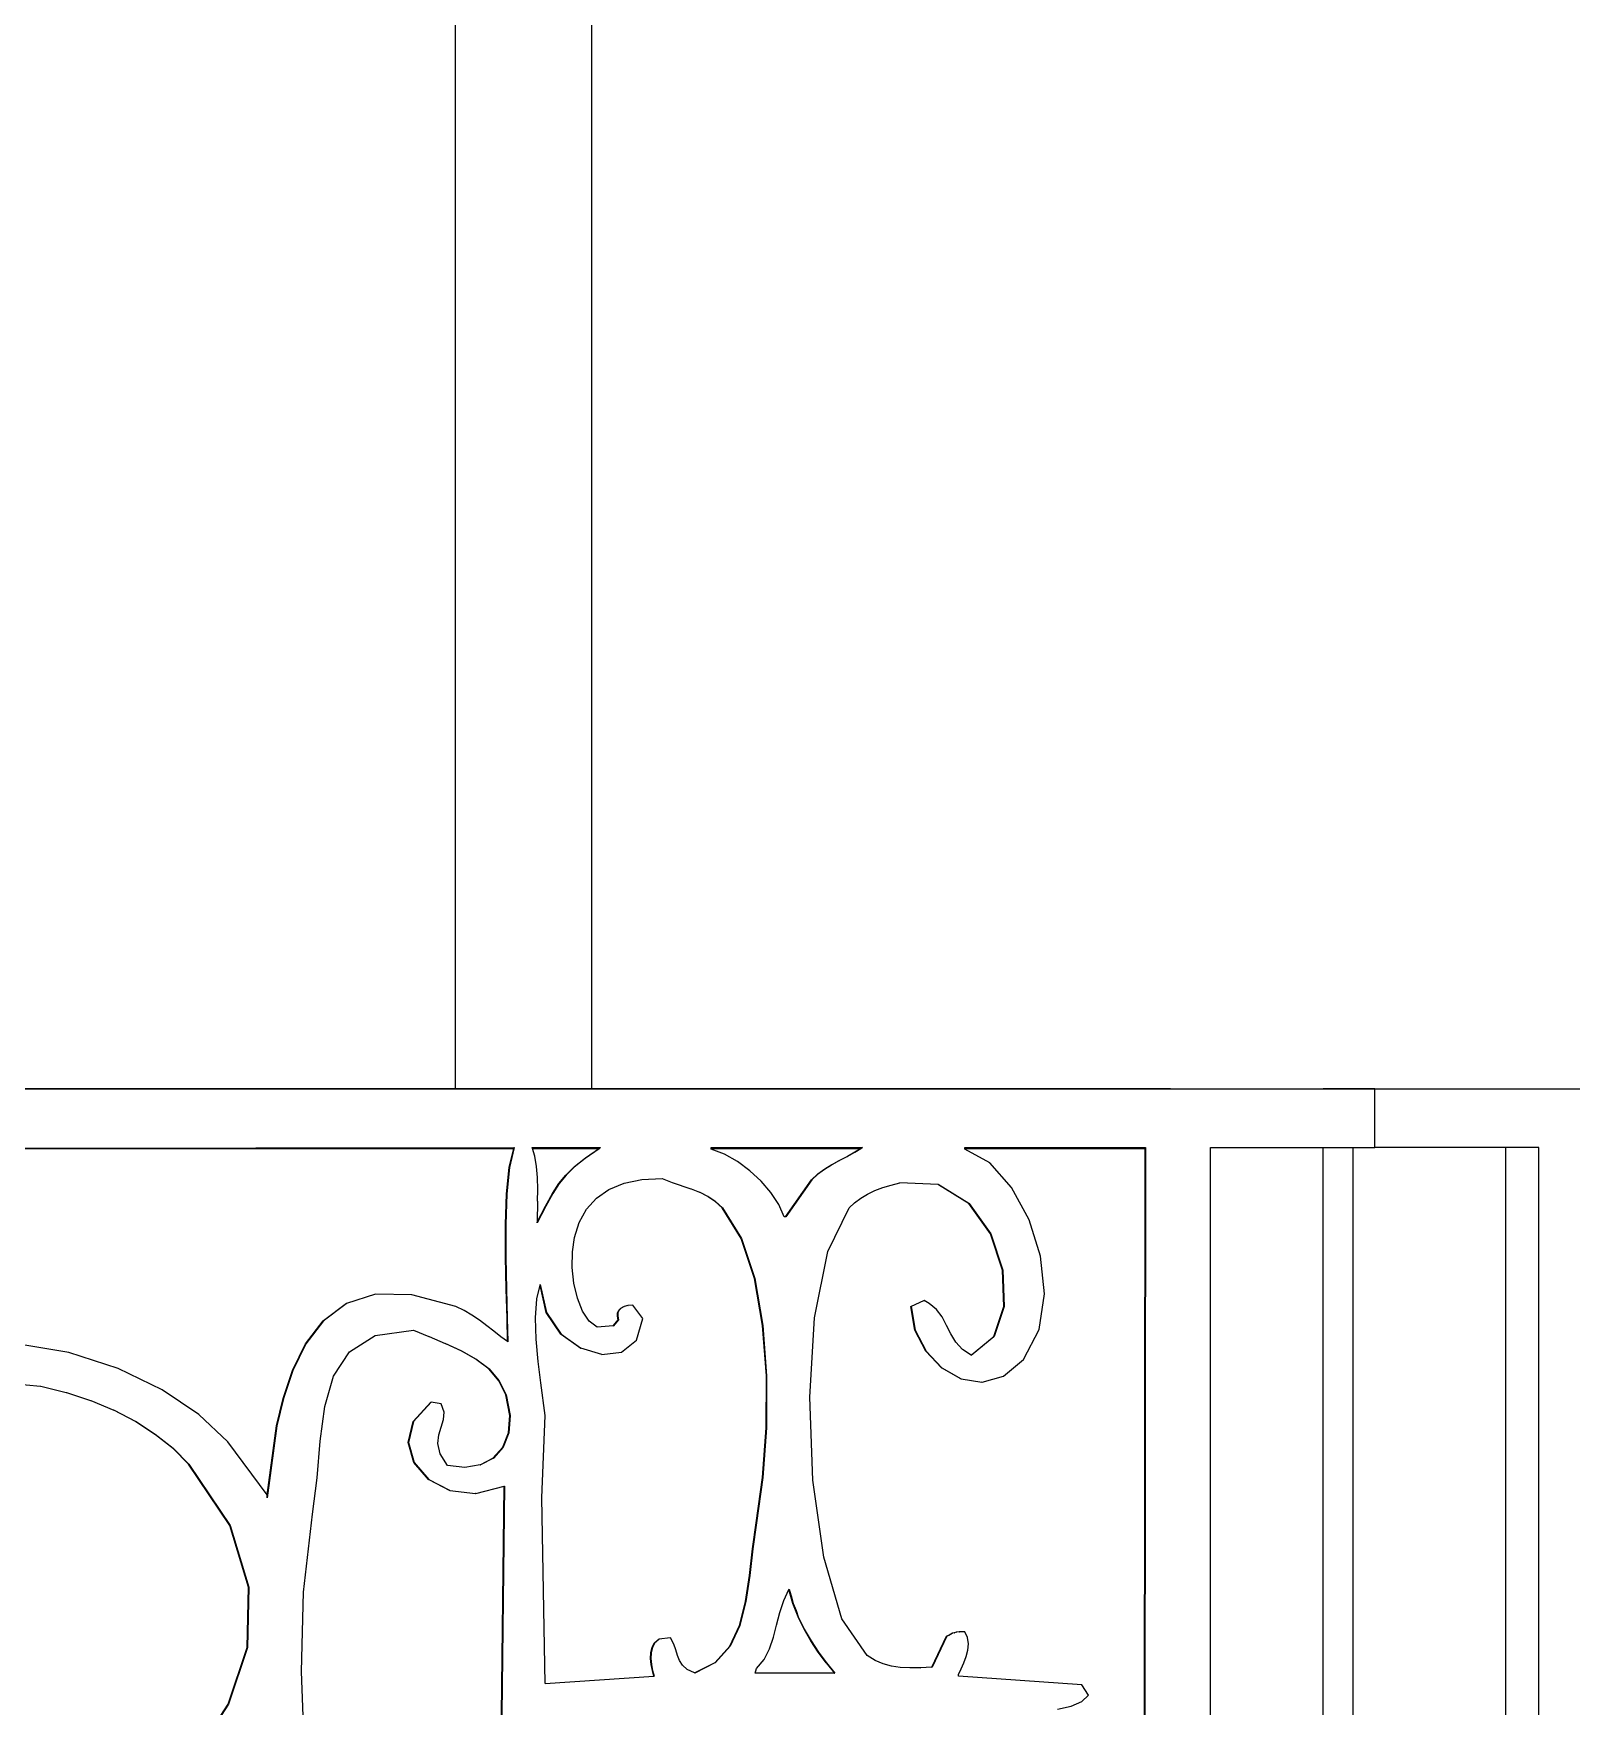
# Model space of a CAD drawing. Header units: inches. Extents: x 1397 to 20304, y -27267 to -746.
# Drawn here: x 3041.59 to 3064.18, y -9092.24 to -9067.66 of the extents above; entities that cross this region are included whole.
import ezdxf

# ---------------------------------------------------------------- set-up
doc = ezdxf.new("R2010")
doc.units = ezdxf.units.IN
doc.header["$LTSCALE"] = 17
doc.header["$MEASUREMENT"] = 0
doc.layers.add('OUTLINE', color=1, linetype='Continuous', lineweight=25)

# ---------------------------------------------------------------- blocks, each defined once
blk = doc.blocks.new('kk')
for p, q in [((-1759, -2491.1), (-1656.537, -2491.1)), ((-1691.267, -2491.1), (-1717.483, -2491.1)), ((-1691.267, -2491.1), (-1689.022, -2491.1)), ((-1688.59, -2491.1), (-1689.022, -2491.1)), ((-1688.266, -2491.1), (-1688.59, -2491.1)), ((-1688.266, -2491.965), (-1688.266, -2491.1)), ((-1688.266, -2491.1), (-1686.344, -2491.1)), ((-1686.344, -2491.1), (-1660.129, -2491.1)), ((-1710.393, -2491.976), (-1700.907, -2491.965)), ((-1710.393, -2491.976), (-1700.91, -2491.976)), ((-1700.978, -2492.256), (-1700.91, -2491.976)), ((-1700.903, -2491.965), (-1700.974, -2492.256)), ((-1700.91, -2491.976), (-1700.907, -2491.965)), ((-1700.907, -2491.965), (-1700.903, -2491.965)), ((-1700.64, -2491.965), (-1699.641, -2491.965)), ((-1700.637, -2491.976), (-1700.64, -2491.965)), ((-1700.637, -2491.976), (-1699.657, -2491.976)), ((-1700.599, -2492.091), (-1700.637, -2491.976)), ((-1699.859, -2492.121), (-1699.657, -2491.976)), ((-1699.652, -2491.976), (-1699.855, -2492.121)), ((-1699.657, -2491.976), (-1699.641, -2491.965)), ((-1699.657, -2491.976), (-1699.652, -2491.976)), ((-1699.637, -2491.965), (-1699.652, -2491.976)), ((-1699.641, -2491.965), (-1699.637, -2491.965)), ((-1698.012, -2491.965), (-1695.795, -2491.965)), ((-1698.012, -2491.976), (-1698.012, -2491.965)), ((-1698.012, -2491.976), (-1695.813, -2491.976)), ((-1698.012, -2491.986), (-1698.012, -2491.976)), ((-1695.903, -2492.033), (-1695.813, -2491.976)), ((-1695.808, -2491.976), (-1695.899, -2492.033)), ((-1695.813, -2491.976), (-1695.795, -2491.965)), ((-1695.813, -2491.976), (-1695.808, -2491.976)), ((-1695.791, -2491.965), (-1695.808, -2491.976)), ((-1695.795, -2491.965), (-1695.791, -2491.965)), ((-1694.286, -2491.965), (-1691.639, -2491.965)), ((-1694.286, -2491.976), (-1694.286, -2491.965)), ((-1694.286, -2491.976), (-1691.639, -2491.976)), ((-1694.286, -2491.986), (-1694.286, -2491.976)), ((-1691.652, -2506.258), (-1691.639, -2491.976)), ((-1691.634, -2491.976), (-1691.647, -2506.258)), ((-1691.639, -2491.976), (-1691.639, -2491.965)), ((-1691.639, -2491.965), (-1691.634, -2491.965)), ((-1691.639, -2491.976), (-1691.634, -2491.976)), ((-1691.634, -2491.965), (-1691.634, -2491.976)), ((-1690.679, -2522.061), (-1690.679, -2491.965)), ((-1690.679, -2491.965), (-1689.022, -2491.965)), ((-1689.022, -2522.061), (-1689.022, -2491.965)), ((-1689.022, -2491.965), (-1688.59, -2491.965)), ((-1688.59, -2491.965), (-1688.59, -2522.061)), ((-1688.59, -2491.965), (-1688.266, -2491.965)), ((-1686.344, -2491.965), (-1688.266, -2491.965)), ((-1686.344, -2491.965), (-1686.344, -2519.705)), ((-1685.854, -2491.965), (-1686.344, -2491.965)), ((-1685.854, -2519.705), (-1685.854, -2491.965)), ((-1700.574, -2492.241), (-1700.599, -2492.091)), ((-1700.022, -2492.25), (-1699.859, -2492.121)), ((-1699.855, -2492.121), (-1700.018, -2492.25)), ((-1699.859, -2492.121), (-1699.855, -2492.121)), ((-1697.817, -2492.062), (-1698.012, -2491.986)), ((-1697.626, -2492.17), (-1697.817, -2492.062)), ((-1697.444, -2492.304), (-1697.626, -2492.17)), ((-1696.349, -2492.282), (-1696.242, -2492.216)), ((-1696.237, -2492.216), (-1696.344, -2492.282)), ((-1696.242, -2492.216), (-1696.13, -2492.155)), ((-1696.242, -2492.216), (-1696.237, -2492.216)), ((-1696.125, -2492.155), (-1696.237, -2492.216)), ((-1696.13, -2492.155), (-1696.016, -2492.095)), ((-1696.13, -2492.155), (-1696.125, -2492.155)), ((-1696.011, -2492.095), (-1696.125, -2492.155)), ((-1696.016, -2492.095), (-1695.903, -2492.033)), ((-1696.016, -2492.095), (-1696.011, -2492.095)), ((-1695.899, -2492.033), (-1696.011, -2492.095)), ((-1695.903, -2492.033), (-1695.899, -2492.033)), ((-1693.921, -2492.189), (-1694.286, -2491.986)), ((-1693.599, -2492.551), (-1693.921, -2492.189)), ((-1701.018, -2492.644), (-1700.978, -2492.256)), ((-1700.974, -2492.256), (-1701.013, -2492.644)), ((-1700.978, -2492.256), (-1700.974, -2492.256)), ((-1700.561, -2492.406), (-1700.574, -2492.241)), ((-1700.558, -2492.58), (-1700.561, -2492.406)), ((-1700.248, -2492.493), (-1700.146, -2492.369)), ((-1700.142, -2492.369), (-1700.243, -2492.493)), ((-1700.146, -2492.369), (-1700.022, -2492.25)), ((-1700.146, -2492.369), (-1700.142, -2492.369)), ((-1700.018, -2492.25), (-1700.142, -2492.369)), ((-1700.022, -2492.25), (-1700.018, -2492.25)), ((-1699.29, -2492.488), (-1699.029, -2492.433)), ((-1699.029, -2492.433), (-1698.729, -2492.419)), ((-1698.729, -2492.419), (-1698.586, -2492.476)), ((-1697.279, -2492.459), (-1697.444, -2492.304)), ((-1697.135, -2492.627), (-1697.279, -2492.459)), ((-1696.918, -2492.981), (-1696.536, -2492.441)), ((-1696.531, -2492.441), (-1696.914, -2492.981)), ((-1696.536, -2492.441), (-1696.448, -2492.355)), ((-1696.536, -2492.441), (-1696.531, -2492.441)), ((-1696.444, -2492.355), (-1696.531, -2492.441)), ((-1696.448, -2492.355), (-1696.349, -2492.282)), ((-1696.448, -2492.355), (-1696.444, -2492.355)), ((-1696.344, -2492.282), (-1696.444, -2492.355)), ((-1696.349, -2492.282), (-1696.344, -2492.282)), ((-1701.033, -2493.095), (-1701.018, -2492.644)), ((-1701.013, -2492.644), (-1701.028, -2493.095)), ((-1701.018, -2492.644), (-1701.013, -2492.644)), ((-1700.56, -2492.753), (-1700.558, -2492.58)), ((-1700.445, -2492.826), (-1700.342, -2492.641)), ((-1700.337, -2492.641), (-1700.441, -2492.826)), ((-1700.342, -2492.641), (-1700.248, -2492.493)), ((-1700.342, -2492.641), (-1700.337, -2492.641)), ((-1700.243, -2492.493), (-1700.337, -2492.641)), ((-1700.248, -2492.493), (-1700.243, -2492.493)), ((-1699.842, -2492.871), (-1699.696, -2492.709)), ((-1699.696, -2492.709), (-1699.512, -2492.58)), ((-1699.512, -2492.58), (-1699.29, -2492.488)), ((-1698.586, -2492.476), (-1698.582, -2492.476)), ((-1698.582, -2492.476), (-1698.309, -2492.571)), ((-1698.309, -2492.571), (-1698.304, -2492.571)), ((-1698.304, -2492.571), (-1698.18, -2492.622)), ((-1698.18, -2492.622), (-1698.176, -2492.622)), ((-1698.061, -2492.681), (-1698.18, -2492.622)), ((-1698.176, -2492.622), (-1698.056, -2492.681)), ((-1697.95, -2492.756), (-1698.061, -2492.681)), ((-1698.061, -2492.681), (-1698.056, -2492.681)), ((-1698.056, -2492.681), (-1697.946, -2492.756)), ((-1697.019, -2492.803), (-1697.135, -2492.627)), ((-1695.904, -2492.776), (-1695.815, -2492.708)), ((-1695.815, -2492.708), (-1695.716, -2492.649)), ((-1695.716, -2492.649), (-1695.607, -2492.597)), ((-1695.607, -2492.597), (-1695.491, -2492.552)), ((-1695.491, -2492.552), (-1695.369, -2492.515)), ((-1695.369, -2492.515), (-1695.241, -2492.484)), ((-1694.679, -2492.507), (-1695.241, -2492.484)), ((-1694.679, -2492.507), (-1694.674, -2492.507)), ((-1694.228, -2492.785), (-1694.679, -2492.507)), ((-1694.674, -2492.507), (-1694.224, -2492.785)), ((-1693.342, -2493.024), (-1693.599, -2492.551)), ((-1700.56, -2492.753), (-1700.568, -2493.058)), ((-1700.441, -2492.826), (-1700.568, -2493.068)), ((-1700.568, -2493.058), (-1700.445, -2492.826)), ((-1700.445, -2492.826), (-1700.441, -2492.826)), ((-1699.949, -2493.063), (-1699.842, -2492.871)), ((-1697.95, -2492.756), (-1697.946, -2492.756)), ((-1697.85, -2492.851), (-1697.95, -2492.756)), ((-1697.946, -2492.756), (-1697.845, -2492.851)), ((-1697.571, -2493.301), (-1697.85, -2492.851)), ((-1697.85, -2492.851), (-1697.845, -2492.851)), ((-1697.845, -2492.851), (-1697.567, -2493.301)), ((-1696.937, -2492.981), (-1697.019, -2492.803)), ((-1696.3, -2493.491), (-1695.982, -2492.851)), ((-1695.982, -2492.851), (-1695.904, -2492.776)), ((-1694.228, -2492.785), (-1694.224, -2492.785)), ((-1693.908, -2493.234), (-1694.228, -2492.785)), ((-1694.224, -2492.785), (-1693.904, -2493.234)), ((-1701.033, -2493.095), (-1701.028, -2493.095)), ((-1701.032, -2493.573), (-1701.033, -2493.095)), ((-1701.028, -2493.095), (-1701.027, -2493.573)), ((-1700.568, -2493.068), (-1700.568, -2493.058)), ((-1700.019, -2493.284), (-1699.949, -2493.063)), ((-1696.918, -2492.981), (-1696.937, -2492.981)), ((-1696.914, -2492.981), (-1696.918, -2492.981)), ((-1693.174, -2493.561), (-1693.342, -2493.024)), ((-1700.048, -2493.497), (-1700.019, -2493.284)), ((-1697.571, -2493.301), (-1697.567, -2493.301)), ((-1697.376, -2493.89), (-1697.571, -2493.301)), ((-1697.567, -2493.301), (-1697.371, -2493.89)), ((-1693.908, -2493.234), (-1693.904, -2493.234)), ((-1693.732, -2493.766), (-1693.908, -2493.234)), ((-1693.904, -2493.234), (-1693.727, -2493.766)), ((-1701.021, -2494.043), (-1701.032, -2493.573)), ((-1701.032, -2493.573), (-1701.027, -2493.573)), ((-1701.027, -2493.573), (-1701.017, -2494.043)), ((-1700.05, -2493.727), (-1700.048, -2493.497)), ((-1696.492, -2494.464), (-1696.3, -2493.491)), ((-1693.116, -2494.115), (-1693.174, -2493.561)), ((-1700.026, -2493.958), (-1700.05, -2493.727)), ((-1697.376, -2493.89), (-1697.371, -2493.89)), ((-1697.255, -2494.576), (-1697.376, -2493.89)), ((-1697.371, -2493.89), (-1697.251, -2494.576)), ((-1693.712, -2494.297), (-1693.732, -2493.766)), ((-1693.732, -2493.766), (-1693.727, -2493.766)), ((-1693.727, -2493.766), (-1693.707, -2494.297)), ((-1702.943, -2494.118), (-1703.366, -2494.256)), ((-1702.943, -2494.118), (-1702.939, -2494.118)), ((-1702.408, -2494.127), (-1702.939, -2494.118)), ((-1701.763, -2494.3), (-1702.408, -2494.127)), ((-1701.021, -2494.043), (-1701.017, -2494.043)), ((-1701.009, -2494.47), (-1701.021, -2494.043)), ((-1701.017, -2494.043), (-1701.005, -2494.47)), ((-1700.59, -2494.465), (-1700.573, -2494.188)), ((-1700.573, -2494.188), (-1700.523, -2493.985)), ((-1700.523, -2493.985), (-1700.521, -2493.976)), ((-1700.433, -2494.387), (-1700.523, -2493.985)), ((-1700.521, -2493.976), (-1700.429, -2494.387)), ((-1699.976, -2494.176), (-1700.026, -2493.958)), ((-1699.901, -2494.366), (-1699.976, -2494.176)), ((-1693.193, -2494.636), (-1693.116, -2494.115)), ((-1703.708, -2494.51), (-1703.371, -2494.256)), ((-1703.366, -2494.256), (-1703.704, -2494.51)), ((-1703.371, -2494.256), (-1703.366, -2494.256)), ((-1701.639, -2494.358), (-1701.763, -2494.3)), ((-1701.524, -2494.426), (-1701.639, -2494.358)), ((-1701.414, -2494.502), (-1701.524, -2494.426)), ((-1700.433, -2494.387), (-1700.429, -2494.387)), ((-1700.219, -2494.704), (-1700.433, -2494.387)), ((-1700.429, -2494.387), (-1700.214, -2494.704)), ((-1699.804, -2494.514), (-1699.901, -2494.366)), ((-1699.388, -2494.44), (-1699.385, -2494.393)), ((-1699.385, -2494.393), (-1699.368, -2494.353)), ((-1699.385, -2494.393), (-1699.38, -2494.393)), ((-1699.38, -2494.393), (-1699.383, -2494.44)), ((-1699.364, -2494.353), (-1699.38, -2494.393)), ((-1699.368, -2494.353), (-1699.339, -2494.322)), ((-1699.368, -2494.353), (-1699.364, -2494.353)), ((-1699.334, -2494.322), (-1699.364, -2494.353)), ((-1699.339, -2494.322), (-1699.295, -2494.299)), ((-1699.339, -2494.322), (-1699.334, -2494.322)), ((-1699.29, -2494.299), (-1699.334, -2494.322)), ((-1699.295, -2494.299), (-1699.29, -2494.299)), ((-1699.237, -2494.285), (-1699.29, -2494.299)), ((-1699.237, -2494.285), (-1699.232, -2494.285)), ((-1699.164, -2494.278), (-1699.232, -2494.285)), ((-1699.164, -2494.278), (-1699.159, -2494.278)), ((-1699.016, -2494.473), (-1699.159, -2494.278)), ((-1695.079, -2494.3), (-1694.888, -2494.213)), ((-1695.079, -2494.3), (-1695.074, -2494.3)), ((-1695.018, -2494.647), (-1695.079, -2494.3)), ((-1694.883, -2494.213), (-1695.074, -2494.3)), ((-1695.074, -2494.3), (-1695.014, -2494.647)), ((-1694.888, -2494.213), (-1694.883, -2494.213)), ((-1694.811, -2494.257), (-1694.883, -2494.213)), ((-1694.701, -2494.344), (-1694.811, -2494.257)), ((-1694.619, -2494.453), (-1694.701, -2494.344)), ((-1693.862, -2494.742), (-1693.712, -2494.297)), ((-1693.707, -2494.297), (-1693.857, -2494.742)), ((-1693.712, -2494.297), (-1693.707, -2494.297)), ((-1703.967, -2494.847), (-1703.708, -2494.51)), ((-1703.704, -2494.51), (-1703.962, -2494.847)), ((-1703.708, -2494.51), (-1703.704, -2494.51)), ((-1702.945, -2494.727), (-1702.384, -2494.646)), ((-1702.384, -2494.646), (-1702.156, -2494.742)), ((-1701.308, -2494.581), (-1701.414, -2494.502)), ((-1701.205, -2494.663), (-1701.308, -2494.581)), ((-1701.102, -2494.743), (-1701.205, -2494.663)), ((-1701.009, -2494.47), (-1701.005, -2494.47)), ((-1701.003, -2494.815), (-1701.009, -2494.47)), ((-1701.005, -2494.47), (-1700.998, -2494.819)), ((-1700.58, -2494.779), (-1700.59, -2494.465)), ((-1699.686, -2494.602), (-1699.804, -2494.514)), ((-1699.685, -2494.603), (-1699.686, -2494.602)), ((-1699.45, -2494.581), (-1699.685, -2494.603)), ((-1699.45, -2494.581), (-1699.379, -2494.495)), ((-1699.45, -2494.581), (-1699.446, -2494.581)), ((-1699.374, -2494.495), (-1699.446, -2494.581)), ((-1699.379, -2494.495), (-1699.388, -2494.44)), ((-1699.388, -2494.44), (-1699.383, -2494.44)), ((-1699.383, -2494.44), (-1699.374, -2494.495)), ((-1699.379, -2494.495), (-1699.374, -2494.495)), ((-1699.11, -2494.796), (-1699.016, -2494.473)), ((-1697.255, -2494.576), (-1697.251, -2494.576)), ((-1697.2, -2495.32), (-1697.255, -2494.576)), ((-1697.251, -2494.576), (-1697.196, -2495.32)), ((-1696.563, -2495.631), (-1696.492, -2494.464)), ((-1695.018, -2494.647), (-1695.014, -2494.647)), ((-1694.86, -2494.956), (-1695.018, -2494.647)), ((-1695.014, -2494.647), (-1694.855, -2494.956)), ((-1694.553, -2494.576), (-1694.619, -2494.453)), ((-1694.49, -2494.702), (-1694.553, -2494.576)), ((-1693.426, -2495.078), (-1693.193, -2494.636)), ((-1707.445, -2494.976), (-1708.238, -2494.841)), ((-1704.159, -2495.238), (-1703.967, -2494.847)), ((-1703.962, -2494.847), (-1704.155, -2495.238)), ((-1703.967, -2494.847), (-1703.962, -2494.847)), ((-1703.322, -2494.963), (-1702.945, -2494.727)), ((-1702.156, -2494.742), (-1702.152, -2494.742)), ((-1702.152, -2494.742), (-1701.918, -2494.841)), ((-1701.918, -2494.841), (-1701.913, -2494.841)), ((-1701.684, -2494.949), (-1701.918, -2494.841)), ((-1701.913, -2494.841), (-1701.679, -2494.949)), ((-1701.003, -2494.815), (-1701.102, -2494.743)), ((-1700.998, -2494.819), (-1701.003, -2494.815)), ((-1700.552, -2495.106), (-1700.58, -2494.779)), ((-1700.219, -2494.704), (-1700.214, -2494.704)), ((-1699.931, -2494.913), (-1700.219, -2494.704)), ((-1700.214, -2494.704), (-1699.927, -2494.913)), ((-1699.931, -2494.913), (-1699.927, -2494.913)), ((-1699.619, -2495.006), (-1699.927, -2494.913)), ((-1699.326, -2494.97), (-1699.11, -2494.796)), ((-1694.417, -2494.823), (-1694.49, -2494.702)), ((-1694.322, -2494.93), (-1694.417, -2494.823)), ((-1694.193, -2495.012), (-1693.862, -2494.742)), ((-1693.857, -2494.742), (-1694.19, -2495.013)), ((-1693.862, -2494.742), (-1693.857, -2494.742)), ((-1706.719, -2495.21), (-1707.445, -2494.976)), ((-1703.555, -2495.321), (-1703.322, -2494.963)), ((-1701.684, -2494.949), (-1701.679, -2494.949)), ((-1701.467, -2495.072), (-1701.684, -2494.949)), ((-1701.679, -2494.949), (-1701.462, -2495.072)), ((-1701.467, -2495.072), (-1701.462, -2495.072)), ((-1701.277, -2495.217), (-1701.467, -2495.072)), ((-1701.462, -2495.072), (-1701.273, -2495.217)), ((-1700.514, -2495.419), (-1700.552, -2495.106)), ((-1699.616, -2495.005), (-1699.619, -2495.006)), ((-1699.616, -2495.005), (-1699.615, -2495.006)), ((-1699.615, -2495.006), (-1699.326, -2494.97)), ((-1694.86, -2494.956), (-1694.855, -2494.956)), ((-1694.627, -2495.201), (-1694.86, -2494.956)), ((-1694.855, -2494.956), (-1694.623, -2495.201)), ((-1694.193, -2495.012), (-1694.322, -2494.93)), ((-1694.19, -2495.013), (-1694.193, -2495.012)), ((-1693.718, -2495.323), (-1693.426, -2495.078)), ((-1708.834, -2495.381), (-1707.859, -2495.467)), ((-1706.076, -2495.521), (-1706.719, -2495.21)), ((-1704.298, -2495.65), (-1704.159, -2495.238)), ((-1704.155, -2495.238), (-1704.293, -2495.65)), ((-1704.159, -2495.238), (-1704.155, -2495.238)), ((-1703.685, -2495.77), (-1703.555, -2495.321)), ((-1701.277, -2495.217), (-1701.273, -2495.217)), ((-1701.127, -2495.39), (-1701.277, -2495.217)), ((-1701.273, -2495.217), (-1701.122, -2495.39)), ((-1701.127, -2495.39), (-1701.122, -2495.39)), ((-1701.027, -2495.597), (-1701.127, -2495.39)), ((-1701.122, -2495.39), (-1701.022, -2495.597)), ((-1700.449, -2495.9), (-1700.514, -2495.419)), ((-1697.203, -2496.079), (-1697.2, -2495.32)), ((-1697.2, -2495.32), (-1697.196, -2495.32)), ((-1697.196, -2495.32), (-1697.198, -2496.079)), ((-1694.627, -2495.201), (-1694.623, -2495.201)), ((-1694.344, -2495.36), (-1694.627, -2495.201)), ((-1694.623, -2495.201), (-1694.34, -2495.36)), ((-1694.344, -2495.36), (-1694.34, -2495.36)), ((-1694.34, -2495.36), (-1694.035, -2495.409)), ((-1694.033, -2495.408), (-1694.035, -2495.409)), ((-1694.033, -2495.408), (-1694.03, -2495.409)), ((-1694.03, -2495.409), (-1693.718, -2495.323)), ((-1707.859, -2495.467), (-1707.854, -2495.467)), ((-1707.854, -2495.467), (-1707.485, -2495.561)), ((-1707.485, -2495.561), (-1707.48, -2495.561)), ((-1707.48, -2495.561), (-1707.126, -2495.68)), ((-1705.534, -2495.888), (-1706.076, -2495.521)), ((-1704.395, -2496.051), (-1704.298, -2495.65)), ((-1704.293, -2495.65), (-1704.39, -2496.051)), ((-1704.298, -2495.65), (-1704.293, -2495.65)), ((-1701.027, -2495.597), (-1701.022, -2495.597)), ((-1700.968, -2495.898), (-1701.027, -2495.597)), ((-1701.022, -2495.597), (-1700.964, -2495.898)), ((-1696.517, -2496.85), (-1696.563, -2495.631)), ((-1707.126, -2495.68), (-1707.121, -2495.68)), ((-1707.121, -2495.68), (-1706.785, -2495.823)), ((-1706.785, -2495.823), (-1706.78, -2495.823)), ((-1706.466, -2495.989), (-1706.785, -2495.823)), ((-1706.78, -2495.823), (-1706.462, -2495.989)), ((-1705.107, -2496.289), (-1705.534, -2495.888)), ((-1703.752, -2496.279), (-1703.685, -2495.77)), ((-1702.387, -2495.989), (-1702.126, -2495.705)), ((-1702.121, -2495.705), (-1702.382, -2495.989)), ((-1702.126, -2495.705), (-1702.121, -2495.705)), ((-1701.978, -2495.727), (-1702.121, -2495.705)), ((-1701.934, -2495.849), (-1701.978, -2495.727)), ((-1701.941, -2495.961), (-1701.934, -2495.849)), ((-1700.987, -2496.156), (-1700.968, -2495.898)), ((-1700.964, -2495.898), (-1700.982, -2496.156)), ((-1700.968, -2495.898), (-1700.964, -2495.898)), ((-1700.497, -2497.111), (-1700.449, -2495.9)), ((-1706.466, -2495.989), (-1706.462, -2495.989)), ((-1706.174, -2496.177), (-1706.466, -2495.989)), ((-1706.462, -2495.989), (-1706.17, -2496.177)), ((-1704.39, -2496.051), (-1704.534, -2497.111)), ((-1704.534, -2497.067), (-1704.395, -2496.051)), ((-1704.395, -2496.051), (-1704.39, -2496.051)), ((-1702.46, -2496.296), (-1702.387, -2495.989)), ((-1702.382, -2495.989), (-1702.456, -2496.296)), ((-1702.387, -2495.989), (-1702.382, -2495.989)), ((-1702.012, -2496.186), (-1701.976, -2496.071)), ((-1701.976, -2496.071), (-1701.941, -2495.961)), ((-1697.255, -2496.812), (-1697.203, -2496.079)), ((-1697.198, -2496.079), (-1697.251, -2496.812)), ((-1697.203, -2496.079), (-1697.198, -2496.079)), ((-1706.174, -2496.177), (-1706.17, -2496.177)), ((-1705.912, -2496.385), (-1706.174, -2496.177)), ((-1706.17, -2496.177), (-1705.908, -2496.385)), ((-1705.912, -2496.385), (-1705.908, -2496.385)), ((-1705.685, -2496.613), (-1705.912, -2496.385)), ((-1705.908, -2496.385), (-1705.68, -2496.613)), ((-1704.534, -2497.067), (-1705.107, -2496.289)), ((-1703.799, -2496.816), (-1703.752, -2496.279)), ((-1702.46, -2496.296), (-1702.456, -2496.296)), ((-1702.376, -2496.591), (-1702.46, -2496.296)), ((-1702.456, -2496.296), (-1702.371, -2496.591)), ((-1702.025, -2496.314), (-1702.012, -2496.186)), ((-1701.99, -2496.461), (-1702.025, -2496.314)), ((-1701.215, -2496.525), (-1701.072, -2496.367)), ((-1701.068, -2496.367), (-1701.21, -2496.525)), ((-1701.072, -2496.367), (-1700.987, -2496.156)), ((-1701.072, -2496.367), (-1701.068, -2496.367)), ((-1700.982, -2496.156), (-1701.068, -2496.367)), ((-1700.987, -2496.156), (-1700.982, -2496.156)), ((-1705.685, -2496.613), (-1705.68, -2496.613)), ((-1705.078, -2497.516), (-1705.685, -2496.613)), ((-1705.68, -2496.613), (-1705.074, -2497.516)), ((-1702.376, -2496.591), (-1702.371, -2496.591)), ((-1702.163, -2496.838), (-1702.376, -2496.591)), ((-1702.371, -2496.591), (-1702.158, -2496.838)), ((-1701.882, -2496.635), (-1701.99, -2496.461)), ((-1701.627, -2496.665), (-1701.882, -2496.635)), ((-1701.405, -2496.626), (-1701.627, -2496.665)), ((-1701.405, -2496.626), (-1701.215, -2496.525)), ((-1701.405, -2496.626), (-1701.4, -2496.626)), ((-1701.21, -2496.525), (-1701.4, -2496.626)), ((-1701.215, -2496.525), (-1701.21, -2496.525)), ((-1703.865, -2497.349), (-1703.799, -2496.816)), ((-1702.163, -2496.838), (-1702.158, -2496.838)), ((-1701.851, -2497.001), (-1702.163, -2496.838)), ((-1702.158, -2496.838), (-1701.847, -2497.001)), ((-1697.348, -2497.478), (-1697.255, -2496.812)), ((-1697.251, -2496.812), (-1697.344, -2497.478)), ((-1697.255, -2496.812), (-1697.251, -2496.812)), ((-1696.358, -2497.982), (-1696.517, -2496.85)), ((-1704.534, -2497.111), (-1704.534, -2497.067)), ((-1701.851, -2497.001), (-1701.847, -2497.001)), ((-1701.847, -2497.001), (-1701.471, -2497.047)), ((-1701.469, -2497.046), (-1701.471, -2497.047)), ((-1701.469, -2497.046), (-1701.466, -2497.047)), ((-1701.466, -2497.047), (-1701.051, -2496.939)), ((-1701.146, -2505.539), (-1701.051, -2496.939)), ((-1701.046, -2496.938), (-1701.142, -2505.543)), ((-1701.051, -2496.939), (-1701.046, -2496.938)), ((-1700.449, -2499.835), (-1700.497, -2497.111)), ((-1703.998, -2498.494), (-1703.865, -2497.349)), ((-1705.078, -2497.516), (-1705.074, -2497.516)), ((-1704.804, -2498.422), (-1705.078, -2497.516)), ((-1705.074, -2497.516), (-1704.8, -2498.422)), ((-1697.403, -2497.86), (-1697.348, -2497.478)), ((-1697.344, -2497.478), (-1697.399, -2497.86)), ((-1697.348, -2497.478), (-1697.344, -2497.478)), ((-1697.449, -2498.251), (-1697.403, -2497.86)), ((-1697.399, -2497.86), (-1697.445, -2498.251)), ((-1697.403, -2497.86), (-1697.399, -2497.86)), ((-1696.091, -2498.886), (-1696.358, -2497.982)), ((-1697.507, -2498.631), (-1697.449, -2498.251)), ((-1697.445, -2498.251), (-1697.502, -2498.631)), ((-1697.449, -2498.251), (-1697.445, -2498.251)), ((-1704.826, -2499.306), (-1704.804, -2498.422)), ((-1704.8, -2498.422), (-1704.821, -2499.306)), ((-1704.804, -2498.422), (-1704.8, -2498.422)), ((-1704.028, -2499.663), (-1703.998, -2498.494)), ((-1696.945, -2498.619), (-1696.869, -2498.457)), ((-1696.869, -2498.457), (-1696.866, -2498.451)), ((-1696.81, -2498.662), (-1696.869, -2498.457)), ((-1696.869, -2498.457), (-1696.838, -2498.549)), ((-1696.866, -2498.451), (-1696.838, -2498.549)), ((-1696.838, -2498.549), (-1696.806, -2498.662)), ((-1697.596, -2498.984), (-1697.507, -2498.631)), ((-1697.502, -2498.631), (-1697.591, -2498.984)), ((-1697.507, -2498.631), (-1697.502, -2498.631)), ((-1697.05, -2498.978), (-1697.003, -2498.796)), ((-1697.003, -2498.796), (-1696.945, -2498.619)), ((-1696.81, -2498.662), (-1696.806, -2498.662)), ((-1696.735, -2498.858), (-1696.81, -2498.662)), ((-1696.806, -2498.662), (-1696.765, -2498.767)), ((-1696.765, -2498.767), (-1696.735, -2498.858)), ((-1696.765, -2498.767), (-1696.731, -2498.858)), ((-1696.735, -2498.858), (-1696.731, -2498.858)), ((-1696.647, -2499.041), (-1696.735, -2498.858)), ((-1696.731, -2498.858), (-1696.643, -2499.041)), ((-1697.737, -2499.289), (-1697.596, -2498.984)), ((-1697.591, -2498.984), (-1697.732, -2499.289)), ((-1697.596, -2498.984), (-1697.591, -2498.984)), ((-1697.097, -2499.156), (-1697.05, -2498.978)), ((-1696.548, -2499.212), (-1696.647, -2499.041)), ((-1696.647, -2499.041), (-1696.643, -2499.041)), ((-1696.643, -2499.041), (-1696.544, -2499.212)), ((-1695.719, -2499.424), (-1696.091, -2498.886)), ((-1694.497, -2499.111), (-1694.471, -2499.1)), ((-1694.467, -2499.1), (-1694.492, -2499.111)), ((-1694.471, -2499.1), (-1694.467, -2499.1)), ((-1694.444, -2499.091), (-1694.467, -2499.1)), ((-1694.444, -2499.091), (-1694.439, -2499.091)), ((-1694.411, -2499.084), (-1694.439, -2499.091)), ((-1694.411, -2499.084), (-1694.406, -2499.084)), ((-1694.369, -2499.08), (-1694.406, -2499.084)), ((-1694.369, -2499.08), (-1694.364, -2499.08)), ((-1694.314, -2499.078), (-1694.364, -2499.08)), ((-1694.286, -2499.078), (-1694.314, -2499.078)), ((-1694.247, -2499.163), (-1694.286, -2499.078)), ((-1705.104, -2500.141), (-1704.826, -2499.306)), ((-1704.821, -2499.306), (-1705.099, -2500.141)), ((-1704.826, -2499.306), (-1704.821, -2499.306)), ((-1698.897, -2499.384), (-1698.878, -2499.305)), ((-1698.873, -2499.305), (-1698.892, -2499.384)), ((-1698.878, -2499.305), (-1698.841, -2499.238)), ((-1698.878, -2499.305), (-1698.873, -2499.305)), ((-1698.836, -2499.238), (-1698.873, -2499.305)), ((-1698.841, -2499.238), (-1698.781, -2499.186)), ((-1698.841, -2499.238), (-1698.836, -2499.238)), ((-1698.777, -2499.186), (-1698.836, -2499.238)), ((-1698.781, -2499.186), (-1698.777, -2499.186)), ((-1698.614, -2499.165), (-1698.777, -2499.186)), ((-1698.614, -2499.165), (-1698.61, -2499.165)), ((-1698.56, -2499.257), (-1698.61, -2499.165)), ((-1698.53, -2499.344), (-1698.56, -2499.257)), ((-1698.506, -2499.425), (-1698.53, -2499.344)), ((-1697.95, -2499.529), (-1697.737, -2499.289)), ((-1697.732, -2499.289), (-1697.945, -2499.529)), ((-1697.737, -2499.289), (-1697.732, -2499.289)), ((-1697.233, -2499.483), (-1697.155, -2499.327)), ((-1697.155, -2499.327), (-1697.097, -2499.156)), ((-1696.548, -2499.212), (-1696.544, -2499.212)), ((-1696.44, -2499.375), (-1696.548, -2499.212)), ((-1696.544, -2499.212), (-1696.435, -2499.375)), ((-1694.768, -2499.597), (-1694.553, -2499.143)), ((-1694.549, -2499.143), (-1694.764, -2499.597)), ((-1694.553, -2499.143), (-1694.523, -2499.126)), ((-1694.553, -2499.143), (-1694.549, -2499.143)), ((-1694.518, -2499.126), (-1694.549, -2499.143)), ((-1694.523, -2499.126), (-1694.497, -2499.111)), ((-1694.523, -2499.126), (-1694.518, -2499.126)), ((-1694.492, -2499.111), (-1694.518, -2499.126)), ((-1694.497, -2499.111), (-1694.492, -2499.111)), ((-1694.266, -2499.439), (-1694.242, -2499.345)), ((-1694.234, -2499.253), (-1694.247, -2499.163)), ((-1694.242, -2499.345), (-1694.234, -2499.253)), ((-1698.9, -2499.47), (-1698.897, -2499.384)), ((-1698.9, -2499.47), (-1698.896, -2499.47)), ((-1698.892, -2499.559), (-1698.9, -2499.47)), ((-1698.897, -2499.384), (-1698.892, -2499.384)), ((-1698.892, -2499.384), (-1698.896, -2499.47)), ((-1698.896, -2499.47), (-1698.887, -2499.559)), ((-1698.875, -2499.646), (-1698.892, -2499.559)), ((-1698.892, -2499.559), (-1698.887, -2499.559)), ((-1698.887, -2499.559), (-1698.871, -2499.646)), ((-1698.478, -2499.499), (-1698.506, -2499.425)), ((-1698.434, -2499.567), (-1698.478, -2499.499)), ((-1698.362, -2499.629), (-1698.434, -2499.567)), ((-1698.254, -2499.682), (-1697.95, -2499.529)), ((-1697.945, -2499.529), (-1698.251, -2499.684)), ((-1697.95, -2499.529), (-1697.945, -2499.529)), ((-1697.344, -2499.619), (-1697.233, -2499.483)), ((-1696.324, -2499.531), (-1696.44, -2499.375)), ((-1696.44, -2499.375), (-1696.435, -2499.375)), ((-1696.435, -2499.375), (-1696.319, -2499.531)), ((-1696.324, -2499.531), (-1696.319, -2499.531)), ((-1696.324, -2499.531), (-1696.202, -2499.684)), ((-1696.319, -2499.531), (-1696.197, -2499.684)), ((-1695.602, -2499.498), (-1695.719, -2499.424)), ((-1695.485, -2499.55), (-1695.602, -2499.498)), ((-1695.364, -2499.584), (-1695.485, -2499.55)), ((-1695.234, -2499.602), (-1695.364, -2499.584)), ((-1694.341, -2499.62), (-1694.301, -2499.531)), ((-1694.301, -2499.531), (-1694.266, -2499.439)), ((-1703.984, -2500.846), (-1704.028, -2499.663)), ((-1700.449, -2499.835), (-1698.853, -2499.727)), ((-1698.875, -2499.646), (-1698.871, -2499.646)), ((-1698.853, -2499.727), (-1698.875, -2499.646)), ((-1698.871, -2499.646), (-1698.848, -2499.727)), ((-1698.853, -2499.727), (-1698.848, -2499.727)), ((-1698.254, -2499.682), (-1698.362, -2499.629)), ((-1698.251, -2499.684), (-1698.254, -2499.682)), ((-1697.367, -2499.684), (-1697.344, -2499.619)), ((-1696.202, -2499.684), (-1697.367, -2499.684)), ((-1696.202, -2499.684), (-1696.197, -2499.684)), ((-1695.094, -2499.608), (-1695.234, -2499.602)), ((-1694.943, -2499.605), (-1695.094, -2499.608)), ((-1694.943, -2499.605), (-1694.938, -2499.605)), ((-1694.768, -2499.597), (-1694.938, -2499.605)), ((-1694.768, -2499.597), (-1694.764, -2499.597)), ((-1694.381, -2499.705), (-1694.341, -2499.62)), ((-1694.381, -2499.727), (-1694.381, -2499.705)), ((-1692.566, -2499.857), (-1694.381, -2499.727)), ((-1692.47, -2500.008), (-1692.566, -2499.857)), ((-1692.566, -2500.103), (-1692.47, -2500.008)), ((-1705.6, -2500.903), (-1705.104, -2500.141)), ((-1705.099, -2500.141), (-1705.595, -2500.903)), ((-1705.104, -2500.141), (-1705.099, -2500.141)), ((-1692.923, -2500.214), (-1692.723, -2500.171)), ((-1692.723, -2500.171), (-1692.566, -2500.103))]:
    blk.add_line(p, q)

msp = doc.modelspace()

# ---------------------------------------------------------------- linework, layer by layer
at = {"layer": 'OUTLINE'}
for p, q in [((3047.786, -9025.163), (3047.786, -9083.163)), ((3049.786, -9025.163), (3049.786, -9083.163))]:
    msp.add_line(p, q, dxfattribs=at)

# ---------------------------------------------------------------- block references
msp.add_blockref('kk', (4749.555, -6592.063), dxfattribs=at)

doc.saveas('drawing.dxf')
